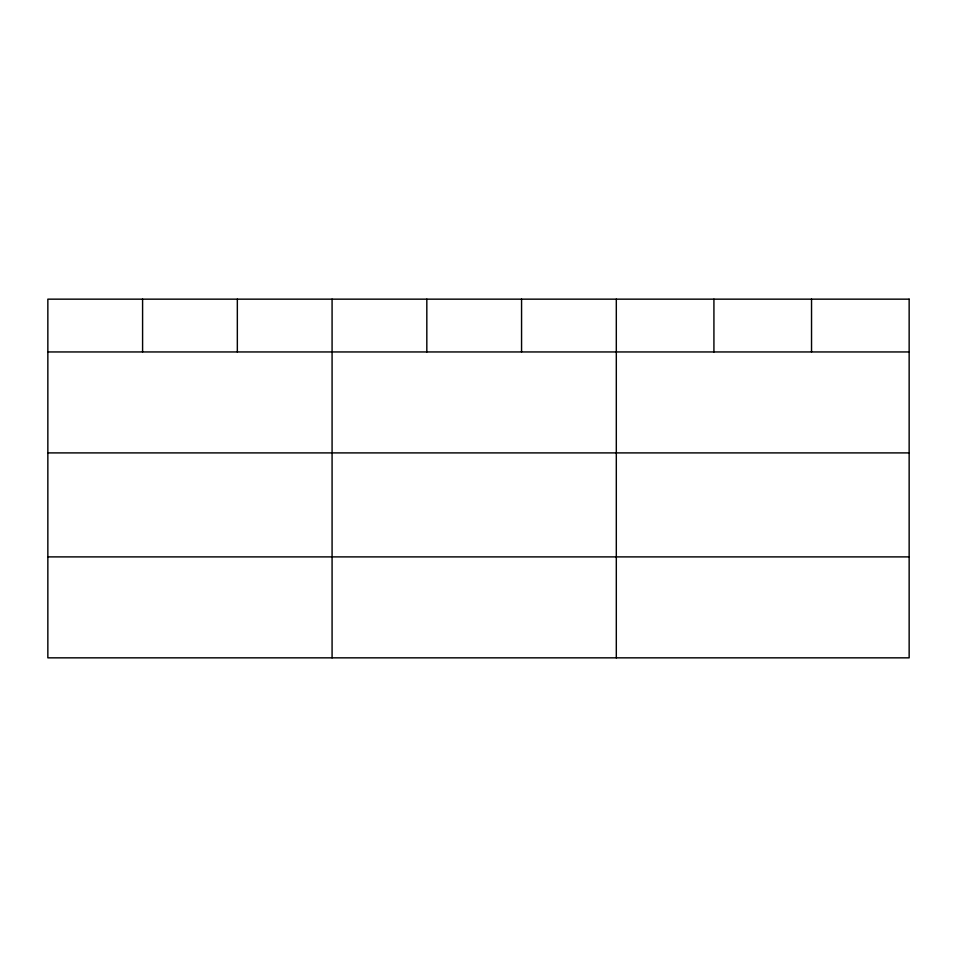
<?xml version="1.0" encoding="UTF-8"?>
<svg xmlns="http://www.w3.org/2000/svg" width="957" height="957" viewBox="0 0 957 957"><rect width="100%" height="100%" fill="white"/><g stroke="black" fill="none" stroke-linecap="round" stroke-linejoin="round"><path stroke-width="1.44" d="M47.85 351.949L909.15 351.949M47.85 452.9L909.15 452.9M47.85 556.89L909.15 556.89M811.536 299.158L811.536 351.949M713.922 299.158L713.922 351.949M616.308 299.158L616.308 657.842M521.565 299.158L521.565 351.949M426.822 299.158L426.822 351.949M332.079 299.158L332.079 657.842M237.336 299.158L237.336 351.949M142.593 299.158L142.593 351.949M909.15 299.158L47.85 299.158L47.85 657.842L909.15 657.842L909.15 299.158"/></g></svg>
